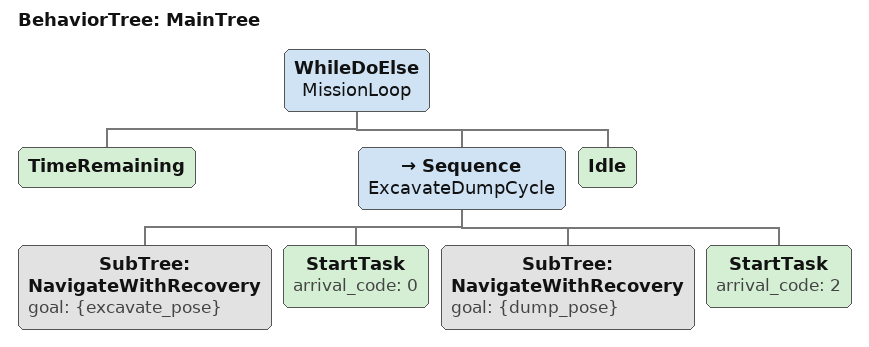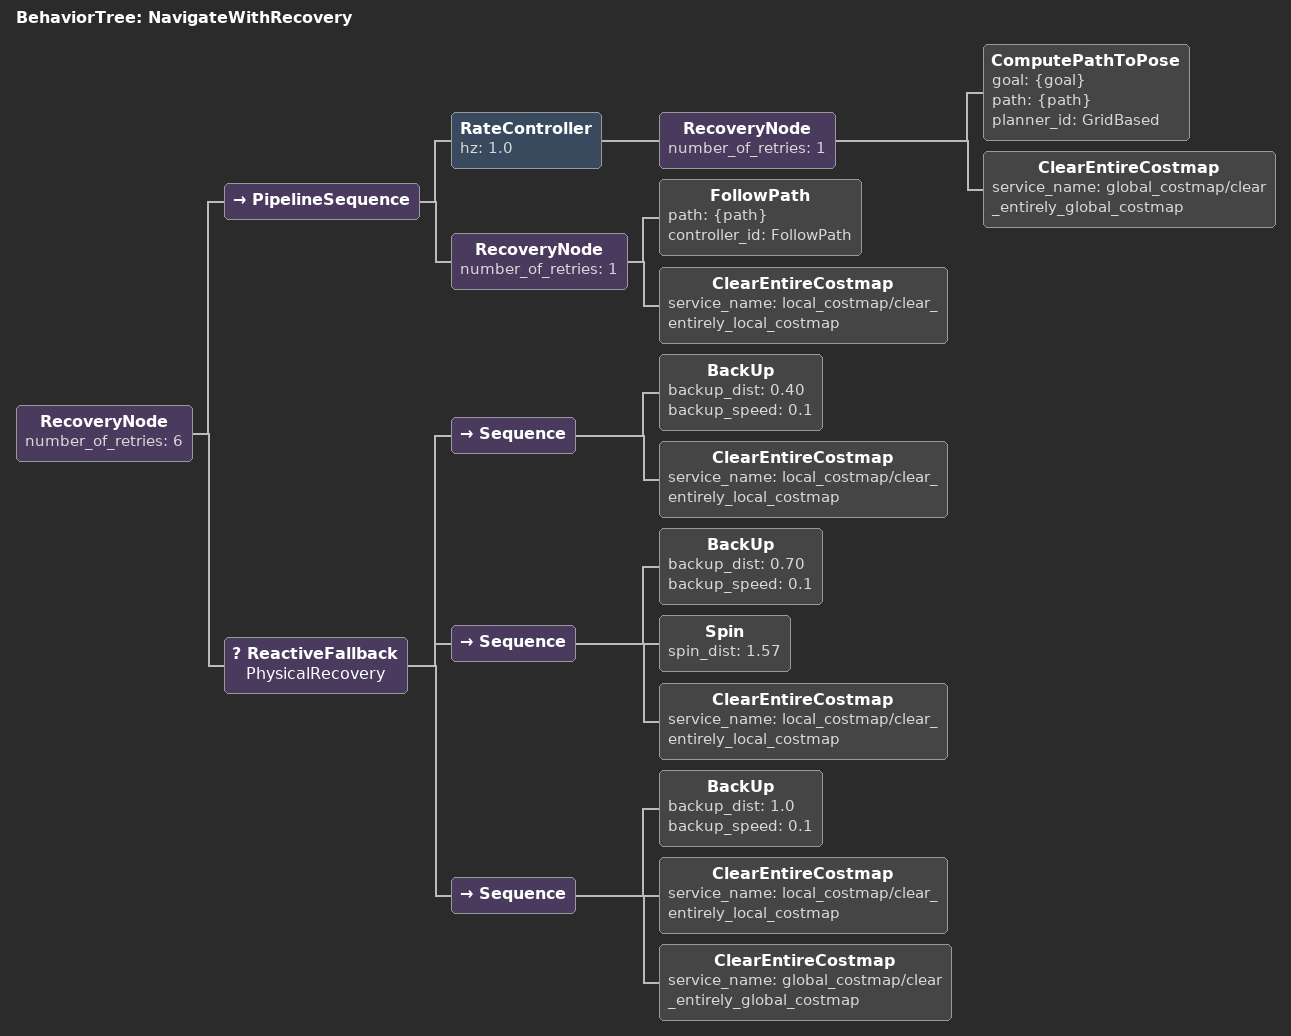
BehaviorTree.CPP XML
<root main_tree_to_execute="MainTree">

  <BehaviorTree ID="MainTree">
    <WhileDoElse name="MissionLoop">

      <!-- Continue loop while competition time remains -->
      <TimeRemaining/>

      <Sequence name="ExcavateDumpCycle">

        <!-- Navigate to Excavation Zone -->
        <SubTree ID="NavigateWithRecovery" goal="{excavate_pose}"/>

        <!-- Start Excavation (arrival_code = 0) -->
        <StartTask arrival_code="0"/>

        <!-- Navigate to Dumping Zone -->
        <SubTree ID="NavigateWithRecovery" goal="{dump_pose}"/>

        <!-- Start Dumping (arrival_code = 2) -->
        <StartTask arrival_code="2"/>

      </Sequence>

      <!-- If time is over, idle -->
      <Idle/>

    </WhileDoElse>
  </BehaviorTree>

  <!-- NAVIGATION SUBTREE WITH MULTI-LEVEL RECOVERY -->
  <BehaviorTree ID="NavigateWithRecovery">

    <RecoveryNode number_of_retries="6">

      <!-- Main Nav2 pipeline -->
      <PipelineSequence>

        <RateController hz="1.0">
          <RecoveryNode number_of_retries="1">
            <ComputePathToPose
              goal="{goal}"
              path="{path}"
              planner_id="GridBased"/>
            <ClearEntireCostmap
              service_name="global_costmap/clear_entirely_global_costmap"/>
          </RecoveryNode>
        </RateController>

        <RecoveryNode number_of_retries="1">
          <FollowPath
            path="{path}"
            controller_id="FollowPath"/>
          <ClearEntireCostmap
            service_name="local_costmap/clear_entirely_local_costmap"/>
        </RecoveryNode>

      </PipelineSequence>

      <!-- Physical recovery strategies -->
      <ReactiveFallback name="PhysicalRecovery">

        <!-- Level 1: Small backup -->
        <Sequence>
          <BackUp backup_dist="0.40" backup_speed="0.1"/>
          <ClearEntireCostmap service_name="local_costmap/clear_entirely_local_costmap"/>
        </Sequence>

        <!-- Level 2: Backup + turn -->
        <Sequence>
          <BackUp backup_dist="0.70" backup_speed="0.1"/>
          <Spin spin_dist="1.57"/>
          <ClearEntireCostmap service_name="local_costmap/clear_entirely_local_costmap"/>
        </Sequence>

        <!-- Level 3: Emergency escape -->
        <Sequence>
          <BackUp backup_dist="1.0" backup_speed="0.1"/>
          <ClearEntireCostmap service_name="local_costmap/clear_entirely_local_costmap"/>
          <ClearEntireCostmap service_name="global_costmap/clear_entirely_global_costmap"/>
        </Sequence>

      </ReactiveFallback>

    </RecoveryNode>
  </BehaviorTree>

</root>
